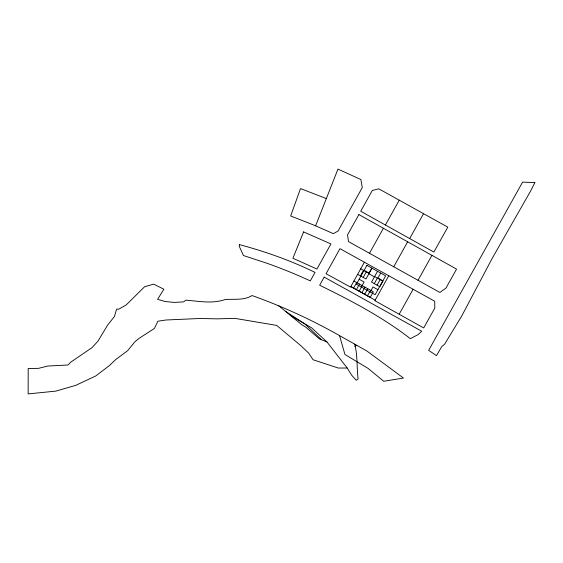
<?xml version="1.0" encoding="UTF-8"?>
<svg xmlns="http://www.w3.org/2000/svg" width="563" height="563" viewBox="0 0 563 563"><rect width="100%" height="100%" fill="white"/><g stroke="black" fill="none" stroke-linecap="round" stroke-linejoin="round"><path stroke-width="0.84" d="M315.604 225.819L337.969 169.09L360.89 179.555L362.276 187.592L338.067 230.992L333.402 233.666L314.407 225.313L290.677 215.967L300.515 188.57L326.336 198.584M364.388 262.231L350.517 287.102L326.054 273.724L339.968 248.663L434.72 301.247L434.784 308.102L423.707 327.947L374.867 300.691L388.773 275.757M369.476 253.266L383.417 228.261M385.402 225.003L399.244 200.175L447.789 227.142L433.876 252.069L360.735 211.238L372.305 190.477L378.793 188.823L399.244 200.175M353.599 288.094L356.696 282.542M360.411 275.877L363.515 270.324M356.379 289.642L359.476 284.09M363.191 277.425L366.288 271.873M361.319 286.989L364.099 282L359.159 279.241M371.84 268.122L369.054 273.118L364.113 270.36M359.152 291.191L362.248 285.638M371.981 268.199L365.964 278.974L357.639 274.329M361.932 292.739L365.028 287.186M364.704 294.287L367.801 288.735M377.527 271.296L371.517 282.07L379.842 286.715L382.939 281.169L374.613 276.524M367.477 295.835L370.581 290.283M374.296 283.618L377.393 278.073M370.201 291.944L372.988 286.954L377.928 289.713M380.722 273.076L377.942 278.073L382.882 280.831M377.069 285.167L380.166 279.621M393.727 266.771L407.654 241.801M409.674 238.557L423.545 213.68M399.174 314.238L413.094 289.262M418.013 280.297L431.92 255.356M354.873 346.407L356.759 345.295L366.999 351.094L403.46 378.04L383.713 381.264L368.089 368.399L344.957 354.521L339.545 335.639C311.649 319.742 282.295 306.363 252.055 295.54C244.328 300.536 234.081 298.862 225.235 299.516C212.307 304.006 199.119 301.205 185.903 300.163L183.559 301.902L174.164 302.415L165.177 301.515L157.577 299.34L163.882 289.241L153.713 284.167L144.663 286.694L126.218 304.921L118.68 309.235L116.647 309.038L114.416 316.533L107.751 324.886L97.842 341.34L91.959 347.674L70.671 362.227L68.039 365.007L47.876 366.02L38.537 368.343L28.192 368.554L28.15 393.91L55.73 391.13L75.646 385.395L95.752 375.964L109.067 365.83L115.865 359.433L127.752 350.601L134.606 342.072L138.885 338.49L154.48 328.398L157.83 321.234L166.099 319.988L199.795 318.489L217.297 318.855L234.82 318.355L276.693 325.407L300.769 345.598L308.559 352.987L313.063 359.757L338.293 368.047L347.202 368.012L351.657 375.204L356.302 380.285L358.089 378.913C356.689 367.308 357.695 355.492 354.704 344.134L339.545 335.639M347.202 368.012L326.99 341.994L319.291 338.813L305.822 327.18L301.613 324.619L278.382 305.498M360.735 268.776L369.061 273.421M368.885 273.752L374.43 276.848M353.923 280.993L373.353 291.831L370.257 297.384L350.826 286.546L375.176 300.135M354.704 344.134L356.759 345.295M290.916 315.808L311.768 327.933L326.99 341.994M285.378 311.255L304.942 323.964L321.501 339.721M239.578 244.659L239.169 246.094L243.427 255.532L266.827 263.21A501.147 501.147 0 0 1 302.831 277.524L310.304 280.881L315.034 272.415C290.916 260.592 265.504 251.612 239.578 244.659M303.605 231.9L292.901 258.248L316.927 269.03L330.938 243.948L303.605 231.9M534.85 182.644L530.733 190.822L492.168 258.403L461.653 316.146L444.545 344.282L441.709 346.66L436.501 355.647L428.668 350.348L522.605 182.109L534.85 182.644M324.175 277.109L319.664 285.244C351.206 300.684 382.523 317.089 410.371 338.68L418.168 334.584L421.715 331.227L324.175 277.109M358.884 214.566L347.519 234.933L348.518 241.611L439.879 292.464L445.917 288.165L456.558 269.107L358.884 214.566M366.9 265.363L356.372 284.231L375.141 294.702L385.669 275.835L366.9 265.363"/></g></svg>
